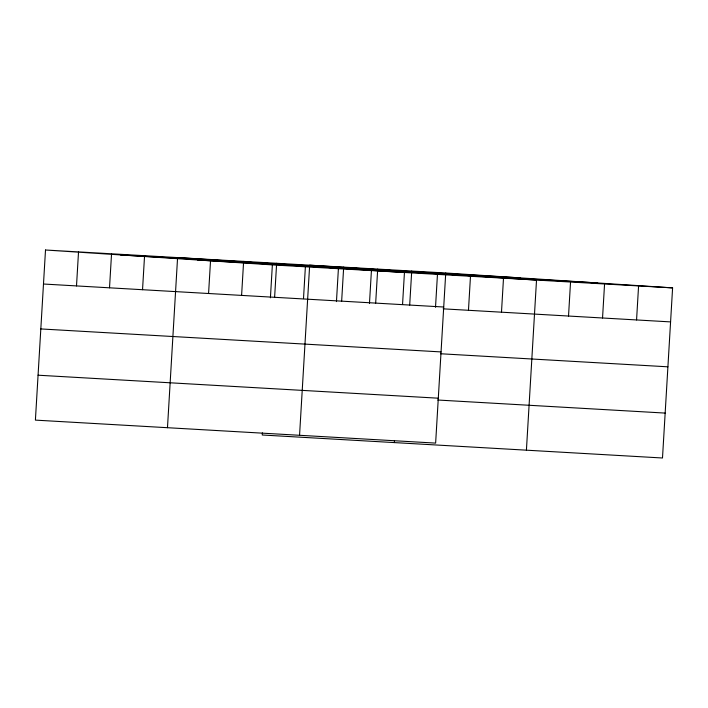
<?xml version="1.0" encoding="UTF-8"?>
<svg xmlns="http://www.w3.org/2000/svg" width="708" height="708" viewBox="0 0 708 708"><rect width="100%" height="100%" fill="white"/><g stroke="black" fill="none" stroke-linecap="round" stroke-linejoin="round"><path stroke-width="1.06" d="M45.507 250.004L35.4 420.118L435.632 443.102L445.739 272.996L45.507 250.004L272.368 264.898L672.6 287.882L662.493 457.996L262.261 435.004L262.394 432.871M76.508 285.917L78.526 251.906M109.519 287.82L111.545 253.8M142.538 289.714L144.565 255.694M167.477 427.703L177.584 257.588L404.445 272.483L402.56 304.307M208.577 293.51L210.603 259.491M241.596 295.404L243.623 261.385M270.412 297.82L272.368 264.898M274.615 297.298L276.642 263.279M303.502 298.617L305.387 266.792M299.555 435.287L309.661 265.181L536.522 280.067L526.416 450.182M336.45 301.608L338.406 268.686M341.654 301.148L343.681 267.128M369.47 303.502L371.426 270.589M375.674 303.104L377.7 269.084M394.338 442.589L394.471 440.456M409.693 305.06L411.72 271.04M435.509 307.299L437.464 274.377M468.466 310.29L470.484 276.27M501.485 312.193L503.503 278.173M568.524 316.042L570.542 282.023M602.543 317.998L604.561 283.979M636.563 319.945L638.581 285.926M120.369 254.915L520.601 277.908M197.505 259.978L597.738 282.97M43.489 284.023L443.712 307.015M443.146 308.838L670.582 321.901M40.816 328.937L441.049 351.92M440.482 353.752L667.91 366.815M38.064 375.205L438.296 398.197M437.73 400.02L665.166 413.083M445.739 272.996L672.6 287.882"/></g></svg>
